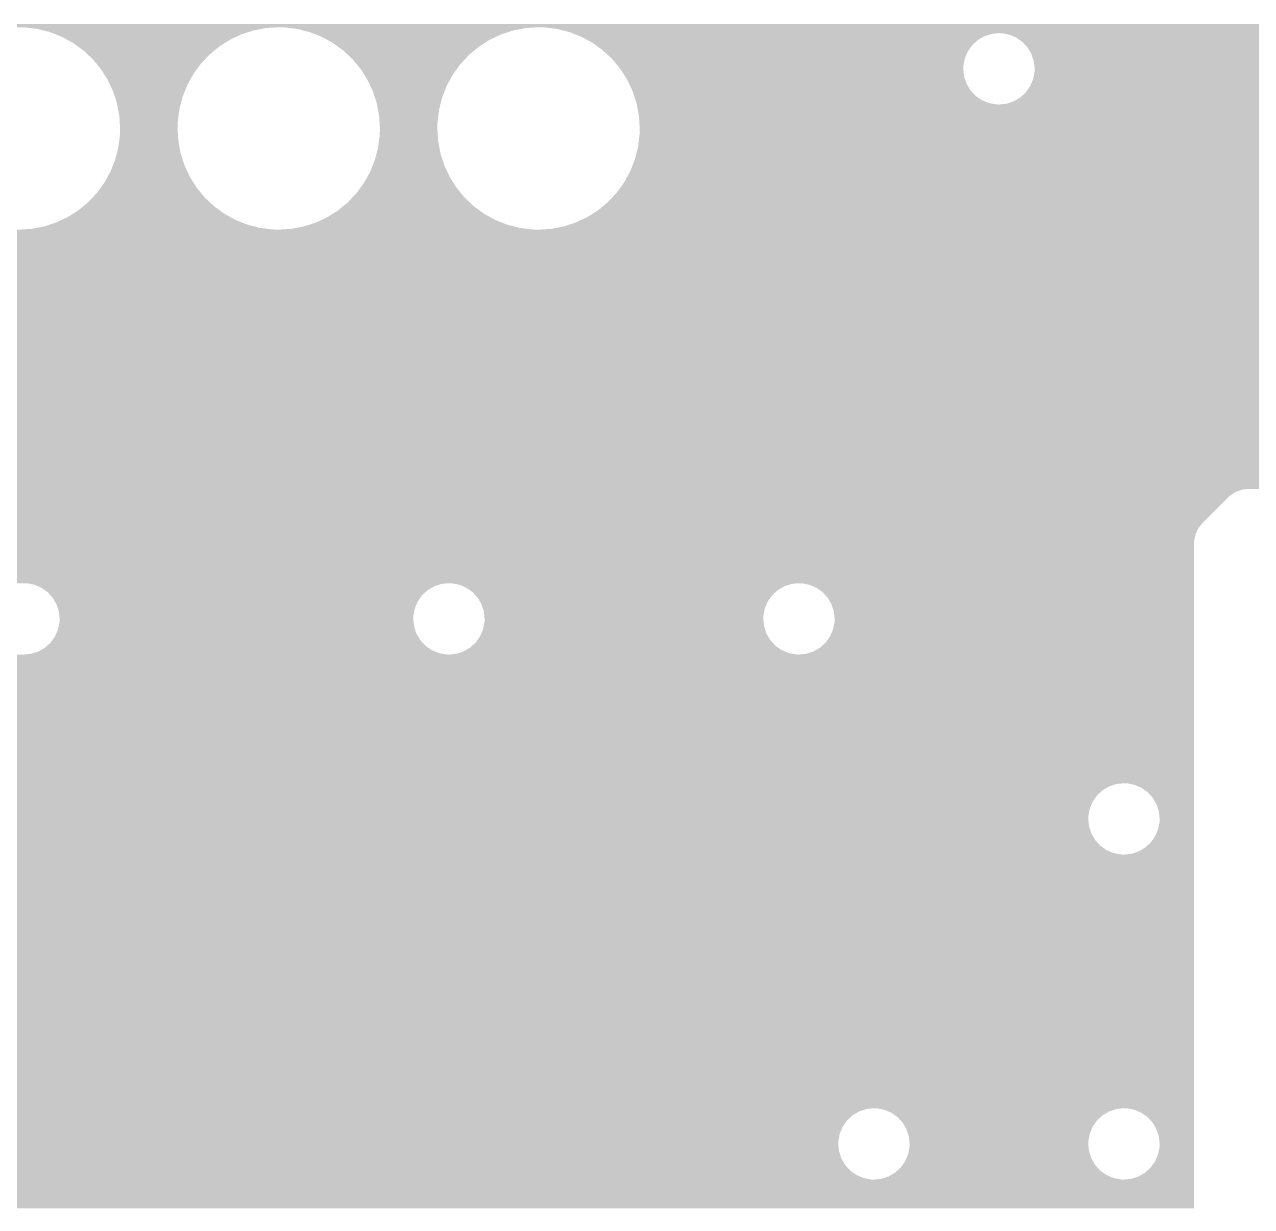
# Model space of a CAD drawing. Extents: x 295 to 953, y 10 to 290.
# Drawn here: x 640.67 to 676.51, y 117.07 to 151.59 of the extents above; entities that cross this region are included whole.
import ezdxf

# ---------------------------------------------------------------- set-up
doc = ezdxf.new("R2010")
doc.units = 0
doc.header["$LTSCALE"] = 5
doc.header["$MEASUREMENT"] = 0
doc.layers.add('PWR', color=7, linetype='CONTINUOUS')

msp = doc.modelspace()

# ---------------------------------------------------------------- linework, layer by layer
at = {"layer": 'PWR'}
for points in [[(511.399, 151.568), (511.399, 151.609), (766.11, 151.568), (766.11, 151.609)], [(511.399, 151.545), (511.399, 151.568), (710.514, 151.545), (710.757, 151.568)], [(511.399, 151.51), (511.399, 151.545), (710.395, 151.51), (710.514, 151.545)], [(640.689, 151.504), (640.507, 151.51), (648.006, 151.504), (648.096, 151.51)], [(640.83, 151.487), (640.689, 151.504), (647.725, 151.487), (648.006, 151.504)], [(641.058, 151.458), (640.83, 151.487), (647.576, 151.458), (647.725, 151.487)], [(641.219, 151.417), (641.058, 151.458), (647.36, 151.417), (647.576, 151.458)], [(641.418, 151.366), (641.219, 151.417), (647.204, 151.366), (647.36, 151.417)], [(641.58, 151.302), (641.418, 151.366), (647.007, 151.302), (647.204, 151.366)], [(641.763, 151.23), (641.58, 151.302), (646.853, 151.23), (647.007, 151.302)], [(648.278, 151.504), (648.096, 151.51), (655.595, 151.504), (655.684, 151.51)], [(648.419, 151.487), (648.278, 151.504), (655.313, 151.487), (655.595, 151.504)], [(648.646, 151.458), (648.419, 151.487), (655.165, 151.458), (655.313, 151.487)], [(648.808, 151.417), (648.646, 151.458), (654.949, 151.417), (655.165, 151.458)], [(649.006, 151.366), (648.808, 151.417), (654.792, 151.366), (654.949, 151.417)], [(649.169, 151.302), (649.006, 151.366), (654.595, 151.302), (654.792, 151.366)], [(649.352, 151.23), (649.169, 151.302), (654.442, 151.23), (654.595, 151.302)], [(655.866, 151.504), (655.684, 151.51), (710.376, 151.504), (710.395, 151.51)], [(656.093, 151.476), (655.866, 151.504), (710.281, 151.476), (710.376, 151.504)], [(656.235, 151.458), (656.093, 151.476), (710.246, 151.458), (710.281, 151.476)], [(656.595, 151.366), (656.235, 151.458), (710.069, 151.366), (710.246, 151.458)], [(656.601, 151.364), (656.595, 151.366), (710.064, 151.364), (710.069, 151.366)], [(656.667, 151.338), (656.601, 151.364), (710.031, 151.338), (710.064, 151.364)], [(656.726, 151.314), (656.667, 151.338), (668.913, 151.314), (669.133, 151.338)], [(656.901, 151.245), (656.726, 151.314), (668.704, 151.245), (668.913, 151.314)], [(656.941, 151.23), (656.901, 151.245), (668.677, 151.23), (668.704, 151.245)], [(669.224, 151.333), (669.133, 151.338), (710.026, 151.333), (710.031, 151.338)], [(669.441, 151.291), (669.224, 151.333), (709.973, 151.291), (710.026, 151.333)], [(669.624, 151.212), (669.441, 151.291), (709.873, 151.212), (709.973, 151.291)], [(641.92, 151.144), (641.763, 151.23), (646.67, 151.144), (646.853, 151.23)], [(642.089, 151.051), (641.92, 151.144), (646.524, 151.051), (646.67, 151.144)], [(642.235, 150.944), (642.089, 151.051), (646.357, 150.944), (646.524, 151.051)], [(642.389, 150.833), (642.235, 150.944), (646.222, 150.833), (646.357, 150.944)], [(649.508, 151.144), (649.352, 151.23), (654.259, 151.144), (654.442, 151.23)], [(649.678, 151.051), (649.508, 151.144), (654.113, 151.051), (654.259, 151.144)], [(649.824, 150.944), (649.678, 151.051), (653.946, 150.944), (654.113, 151.051)], [(649.978, 150.833), (649.824, 150.944), (653.811, 150.833), (653.946, 150.944)], [(657.115, 151.134), (656.941, 151.23), (668.514, 151.134), (668.677, 151.23)], [(657.266, 151.051), (657.115, 151.134), (668.423, 151.051), (668.514, 151.134)], [(657.357, 150.985), (657.266, 151.051), (668.351, 150.985), (668.423, 151.051)], [(657.567, 150.833), (657.357, 150.985), (668.243, 150.833), (668.351, 150.985)], [(669.643, 151.204), (669.624, 151.212), (709.866, 151.204), (709.873, 151.212)], [(669.823, 151.076), (669.643, 151.204), (709.757, 151.076), (709.866, 151.204)], [(669.868, 151.027), (669.823, 151.076), (709.715, 151.027), (709.757, 151.076)], [(669.972, 150.914), (669.868, 151.027), (709.65, 150.914), (709.715, 151.027)], [(670.029, 150.815), (669.972, 150.914), (709.594, 150.815), (709.65, 150.914)], [(642.523, 150.708), (642.389, 150.833), (646.071, 150.708), (646.222, 150.833)], [(642.66, 150.579), (642.523, 150.708), (645.95, 150.579), (646.071, 150.708)], [(642.778, 150.437), (642.66, 150.579), (645.817, 150.437), (645.95, 150.579)], [(650.112, 150.708), (649.978, 150.833), (653.659, 150.708), (653.811, 150.833)], [(650.249, 150.579), (650.112, 150.708), (653.539, 150.579), (653.659, 150.708)], [(650.367, 150.437), (650.249, 150.579), (653.405, 150.437), (653.539, 150.579)], [(657.596, 150.805), (657.567, 150.833), (668.223, 150.805), (668.243, 150.833)], [(657.812, 150.603), (657.596, 150.805), (668.136, 150.603), (668.223, 150.805)], [(657.838, 150.579), (657.812, 150.603), (668.132, 150.579), (668.136, 150.603)], [(657.997, 150.387), (657.838, 150.579), (668.094, 150.387), (668.132, 150.579)], [(670.083, 150.723), (670.029, 150.815), (709.563, 150.723), (709.594, 150.815)], [(670.129, 150.584), (670.083, 150.723), (709.517, 150.584), (709.563, 150.723)], [(670.152, 150.514), (670.129, 150.584), (709.507, 150.514), (709.517, 150.584)], [(642.897, 150.293), (642.778, 150.437), (645.712, 150.293), (645.817, 150.437)], [(642.997, 150.136), (642.897, 150.293), (645.598, 150.136), (645.712, 150.293)], [(650.486, 150.293), (650.367, 150.437), (653.301, 150.293), (653.405, 150.437)], [(650.586, 150.136), (650.486, 150.293), (653.187, 150.136), (653.301, 150.293)], [(658.073, 150.295), (657.997, 150.387), (668.09, 150.295), (668.094, 150.387)], [(658.075, 150.293), (658.073, 150.295), (668.09, 150.293), (668.09, 150.295)], [(658.213, 150.076), (658.075, 150.293), (668.113, 150.076), (668.09, 150.293)], [(670.142, 150.052), (670.171, 150.203), (709.507, 150.052), (709.492, 150.203)], [(670.17, 150.343), (670.152, 150.514), (709.484, 150.343), (709.507, 150.514)], [(670.175, 150.295), (670.17, 150.343), (709.483, 150.295), (709.484, 150.343)], [(670.171, 150.203), (670.175, 150.295), (709.492, 150.203), (709.483, 150.295)], [(643.097, 149.979), (642.997, 150.136), (645.512, 149.979), (645.598, 150.136)], [(643.176, 149.81), (643.097, 149.979), (645.42, 149.81), (645.512, 149.979)], [(643.255, 149.643), (643.176, 149.81), (645.354, 149.643), (645.42, 149.81)], [(650.685, 149.979), (650.586, 150.136), (653.101, 149.979), (653.187, 150.136)], [(650.765, 149.81), (650.685, 149.979), (653.008, 149.81), (653.101, 149.979)], [(650.844, 149.643), (650.765, 149.81), (652.942, 149.643), (653.008, 149.81)], [(658.274, 149.979), (658.213, 150.076), (668.145, 149.979), (668.113, 150.076)], [(658.327, 149.866), (658.274, 149.979), (668.182, 149.866), (668.145, 149.979)], [(658.417, 149.676), (658.327, 149.866), (668.293, 149.676), (668.182, 149.866)], [(670.042, 149.784), (670.057, 149.818), (709.594, 149.784), (709.576, 149.818)], [(670.057, 149.818), (670.129, 149.987), (709.576, 149.818), (709.526, 149.987)], [(670.129, 149.987), (670.142, 150.052), (709.526, 149.987), (709.507, 150.052)], [(643.313, 149.465), (643.255, 149.643), (645.283, 149.465), (645.354, 149.643)], [(643.37, 149.29), (643.313, 149.465), (645.238, 149.29), (645.283, 149.465)], [(650.902, 149.465), (650.844, 149.643), (652.872, 149.465), (652.942, 149.643)], [(650.959, 149.29), (650.902, 149.465), (652.827, 149.29), (652.872, 149.465)], [(658.432, 149.643), (658.417, 149.676), (668.324, 149.643), (668.293, 149.676)], [(658.475, 149.513), (658.432, 149.643), (668.442, 149.513), (668.324, 149.643)], [(658.516, 149.386), (658.475, 149.513), (668.622, 149.386), (668.442, 149.513)], [(669.676, 149.411), (669.751, 149.455), (709.839, 149.411), (709.804, 149.455)], [(669.751, 149.455), (669.912, 149.602), (709.804, 149.455), (709.688, 149.602)], [(669.912, 149.602), (669.914, 149.604), (709.688, 149.602), (709.687, 149.604)], [(669.914, 149.604), (670.042, 149.784), (709.687, 149.604), (709.594, 149.784)], [(643.405, 149.105), (643.37, 149.29), (645.191, 149.105), (645.238, 149.29)], [(643.439, 148.925), (643.405, 149.105), (645.169, 148.925), (645.191, 149.105)], [(650.994, 149.105), (650.959, 149.29), (652.78, 149.105), (652.827, 149.29)], [(651.028, 148.925), (650.994, 149.105), (652.757, 148.925), (652.78, 149.105)], [(658.544, 149.299), (658.516, 149.386), (668.824, 149.299), (668.622, 149.386)], [(658.547, 149.29), (658.544, 149.299), (668.87, 149.29), (668.824, 149.299)], [(658.554, 149.256), (658.547, 149.29), (669.041, 149.256), (668.87, 149.29)], [(658.554, 149.252), (658.554, 149.256), (669.133, 149.252), (669.041, 149.256)], [(658.577, 149.132), (658.554, 149.252), (710.236, 149.132), (710.026, 149.252)], [(658.592, 149.055), (658.577, 149.132), (710.467, 149.055), (710.236, 149.132)], [(669.133, 149.252), (669.14, 149.253), (710.026, 149.252), (710.025, 149.253)], [(669.14, 149.253), (669.352, 149.275), (710.025, 149.253), (709.998, 149.275)], [(669.352, 149.275), (669.561, 149.344), (709.998, 149.275), (709.918, 149.344)], [(669.561, 149.344), (669.676, 149.411), (709.918, 149.344), (709.839, 149.411)], [(643.451, 148.736), (643.439, 148.925), (645.145, 148.736), (645.169, 148.925)], [(643.463, 148.554), (643.451, 148.736), (645.139, 148.554), (645.145, 148.736)], [(651.04, 148.736), (651.028, 148.925), (652.734, 148.736), (652.757, 148.925)], [(651.052, 148.554), (651.04, 148.736), (652.728, 148.554), (652.734, 148.736)], [(658.598, 149.022), (658.592, 149.055), (710.709, 149.022), (710.467, 149.055)], [(658.599, 149.021), (658.598, 149.022), (710.757, 149.021), (710.709, 149.022)], [(658.617, 148.925), (658.599, 149.021), (766.11, 148.925), (766.11, 149.021)], [(658.64, 148.554), (658.617, 148.925), (766.11, 148.554), (766.11, 148.925)], [(643.434, 148.183), (643.457, 148.372), (645.163, 148.183), (645.151, 148.372)], [(643.457, 148.372), (643.463, 148.554), (645.151, 148.372), (645.139, 148.554)], [(651.022, 148.183), (651.046, 148.372), (652.752, 148.183), (652.74, 148.372)], [(651.046, 148.372), (651.052, 148.554), (652.74, 148.372), (652.728, 148.554)], [(658.589, 148.003), (658.635, 148.372), (766.11, 148.003), (766.11, 148.372)], [(658.635, 148.372), (658.64, 148.554), (766.11, 148.372), (766.11, 148.554)], [(643.411, 148.003), (643.434, 148.183), (645.197, 148.003), (645.163, 148.183)], [(651, 148.003), (651.022, 148.183), (652.786, 148.003), (652.752, 148.183)], [(643.319, 147.643), (643.364, 147.818), (645.289, 147.643), (645.232, 147.818)], [(643.364, 147.818), (643.411, 148.003), (645.232, 147.818), (645.197, 148.003)], [(650.908, 147.643), (650.953, 147.818), (652.878, 147.643), (652.821, 147.818)], [(650.953, 147.818), (651, 148.003), (652.821, 147.818), (652.786, 148.003)], [(658.497, 147.643), (658.589, 148.003), (766.11, 147.643), (766.11, 148.003)], [(643.09, 147.129), (643.183, 147.298), (645.506, 147.129), (645.426, 147.298)], [(643.183, 147.298), (643.249, 147.465), (645.426, 147.298), (645.347, 147.465)], [(643.249, 147.465), (643.319, 147.643), (645.347, 147.465), (645.289, 147.643)], [(650.679, 147.129), (650.771, 147.298), (653.094, 147.129), (653.015, 147.298)], [(650.771, 147.298), (650.837, 147.465), (653.015, 147.298), (652.936, 147.465)], [(650.837, 147.465), (650.908, 147.643), (652.936, 147.465), (652.878, 147.643)], [(658.181, 146.972), (658.36, 147.298), (766.11, 146.972), (766.11, 147.298)], [(658.36, 147.298), (658.497, 147.643), (766.11, 147.298), (766.11, 147.643)], [(642.89, 146.815), (643.004, 146.972), (645.705, 146.815), (645.605, 146.972)], [(643.004, 146.972), (643.09, 147.129), (645.605, 146.972), (645.506, 147.129)], [(650.479, 146.815), (650.593, 146.972), (653.294, 146.815), (653.194, 146.972)], [(650.593, 146.972), (650.679, 147.129), (653.194, 146.972), (653.094, 147.129)], [(658.103, 146.864), (658.153, 146.933), (728.584, 146.864), (728.794, 146.933)], [(658.153, 146.933), (658.17, 146.956), (728.794, 146.933), (729.013, 146.956)], [(658.17, 146.956), (658.181, 146.972), (766.11, 146.956), (766.11, 146.972)], [(642.652, 146.529), (642.786, 146.671), (645.942, 146.529), (645.824, 146.671)], [(642.786, 146.671), (642.89, 146.815), (645.824, 146.671), (645.705, 146.815)], [(650.241, 146.529), (650.374, 146.671), (653.531, 146.529), (653.413, 146.671)], [(650.374, 146.671), (650.479, 146.815), (653.413, 146.671), (653.294, 146.815)], [(657.731, 146.424), (657.9, 146.604), (728.104, 146.424), (728.232, 146.604)], [(657.9, 146.604), (657.963, 146.671), (728.232, 146.604), (728.305, 146.671)], [(657.963, 146.671), (658.022, 146.753), (728.305, 146.671), (728.394, 146.753)], [(658.022, 146.753), (658.103, 146.864), (728.394, 146.753), (728.584, 146.864)], [(642.245, 146.163), (642.38, 146.275), (646.367, 146.163), (646.213, 146.275)], [(642.38, 146.275), (642.532, 146.4), (646.213, 146.275), (646.079, 146.4)], [(642.532, 146.4), (642.652, 146.529), (646.079, 146.4), (645.942, 146.529)], [(649.834, 146.163), (649.969, 146.275), (653.956, 146.163), (653.802, 146.275)], [(649.969, 146.275), (650.12, 146.4), (653.802, 146.275), (653.668, 146.4)], [(650.12, 146.4), (650.241, 146.529), (653.668, 146.4), (653.531, 146.529)], [(657.423, 146.163), (657.493, 146.221), (728.005, 146.163), (728.017, 146.221)], [(657.493, 146.221), (657.709, 146.4), (728.017, 146.221), (728.094, 146.4)], [(657.709, 146.4), (657.731, 146.424), (728.094, 146.4), (728.104, 146.424)], [(641.596, 145.806), (641.749, 145.878), (647.022, 145.806), (646.839, 145.878)], [(641.749, 145.878), (641.932, 145.964), (646.839, 145.878), (646.683, 145.964)], [(641.932, 145.964), (642.078, 146.057), (646.683, 145.964), (646.513, 146.057)], [(642.078, 146.057), (642.245, 146.163), (646.513, 146.057), (646.367, 146.163)], [(649.184, 145.806), (649.338, 145.878), (654.611, 145.806), (654.428, 145.878)], [(649.338, 145.878), (649.521, 145.964), (654.428, 145.878), (654.271, 145.964)], [(649.521, 145.964), (649.667, 146.057), (654.271, 145.964), (654.102, 146.057)], [(649.667, 146.057), (649.834, 146.163), (654.102, 146.057), (653.956, 146.163)], [(656.773, 145.806), (657.002, 145.913), (727.982, 145.806), (727.97, 145.913)], [(657.002, 145.913), (657.109, 145.964), (727.97, 145.913), (727.972, 145.964)], [(657.109, 145.964), (657.174, 146.005), (727.972, 145.964), (727.974, 146.005)], [(657.174, 146.005), (657.423, 146.163), (727.974, 146.005), (728.005, 146.163)], [(511.399, 145.496), (511.399, 145.598), (728.059, 145.496), (728.025, 145.598)], [(640.507, 145.598), (640.596, 145.603), (648.096, 145.598), (647.913, 145.603)], [(640.596, 145.603), (640.878, 145.621), (647.913, 145.603), (647.772, 145.621)], [(640.878, 145.621), (641.026, 145.65), (647.772, 145.621), (647.545, 145.65)], [(641.026, 145.65), (641.242, 145.691), (647.545, 145.65), (647.383, 145.691)], [(641.242, 145.691), (641.399, 145.742), (647.383, 145.691), (647.185, 145.742)], [(641.399, 145.742), (641.596, 145.806), (647.185, 145.742), (647.022, 145.806)], [(648.096, 145.598), (648.185, 145.603), (655.684, 145.598), (655.502, 145.603)], [(648.185, 145.603), (648.466, 145.621), (655.502, 145.603), (655.36, 145.621)], [(648.466, 145.621), (648.615, 145.65), (655.36, 145.621), (655.133, 145.65)], [(648.615, 145.65), (648.831, 145.691), (655.133, 145.65), (654.972, 145.691)], [(648.831, 145.691), (648.987, 145.742), (654.972, 145.691), (654.773, 145.742)], [(648.987, 145.742), (649.184, 145.806), (654.773, 145.742), (654.611, 145.806)], [(655.684, 145.598), (656.055, 145.621), (728.025, 145.598), (728.018, 145.621)], [(656.055, 145.621), (656.42, 145.691), (728.018, 145.621), (727.995, 145.691)], [(656.42, 145.691), (656.43, 145.694), (727.995, 145.691), (727.994, 145.694)], [(656.43, 145.694), (656.773, 145.806), (727.994, 145.694), (727.982, 145.806)], [(511.399, 145.472), (511.399, 145.496), (709.077, 145.472), (709.296, 145.496)], [(511.399, 145.403), (511.399, 145.472), (708.868, 145.403), (709.077, 145.472)], [(511.399, 145.292), (511.399, 145.403), (708.677, 145.292), (708.868, 145.403)], [(511.399, 145.143), (511.399, 145.292), (708.515, 145.143), (708.677, 145.292)], [(511.399, 144.963), (511.399, 145.143), (708.387, 144.963), (708.515, 145.143)], [(511.399, 144.761), (511.399, 144.963), (708.3, 144.761), (708.387, 144.963)], [(511.399, 144.545), (511.399, 144.761), (708.258, 144.545), (708.3, 144.761)], [(511.399, 144.453), (511.399, 144.545), (708.254, 144.453), (708.258, 144.545)], [(511.399, 144.266), (511.399, 144.453), (708.273, 144.266), (708.254, 144.453)], [(511.399, 144.242), (511.399, 144.266), (695.179, 144.242), (695.422, 144.266)], [(511.399, 144.173), (511.399, 144.242), (694.945, 144.173), (695.179, 144.242)], [(511.399, 144.061), (511.399, 144.173), (694.729, 144.061), (694.945, 144.173)], [(511.399, 144.035), (511.399, 144.061), (694.696, 144.035), (694.729, 144.061)], [(588.897, 144.031), (588.805, 144.035), (694.691, 144.031), (694.696, 144.035)], [(589.113, 143.988), (588.897, 144.031), (694.638, 143.988), (694.691, 144.031)], [(589.297, 143.91), (589.113, 143.988), (694.538, 143.91), (694.638, 143.988)], [(589.316, 143.901), (589.297, 143.91), (694.531, 143.901), (694.538, 143.91)], [(589.495, 143.774), (589.316, 143.901), (694.422, 143.774), (694.531, 143.901)], [(589.541, 143.725), (589.495, 143.774), (694.38, 143.725), (694.422, 143.774)], [(589.644, 143.611), (589.541, 143.725), (694.315, 143.611), (694.38, 143.725)], [(589.702, 143.513), (589.644, 143.611), (694.259, 143.513), (694.315, 143.611)], [(589.756, 143.421), (589.702, 143.513), (694.228, 143.421), (694.259, 143.513)], [(589.801, 143.282), (589.756, 143.421), (694.181, 143.282), (694.228, 143.421)], [(589.825, 143.211), (589.801, 143.282), (694.172, 143.211), (694.181, 143.282)], [(589.843, 143.04), (589.825, 143.211), (694.149, 143.04), (694.172, 143.211)], [(589.848, 142.992), (589.843, 143.04), (694.148, 142.992), (694.149, 143.04)], [(589.844, 142.9), (589.848, 142.992), (694.157, 142.9), (694.148, 142.992)], [(589.729, 142.516), (589.801, 142.684), (694.24, 142.516), (694.191, 142.684)], [(589.801, 142.684), (589.814, 142.75), (694.191, 142.684), (694.171, 142.75)], [(589.814, 142.75), (589.844, 142.9), (694.171, 142.75), (694.157, 142.9)], [(589.424, 142.153), (589.584, 142.3), (694.469, 142.153), (694.353, 142.3)], [(589.584, 142.3), (589.587, 142.302), (694.353, 142.3), (694.352, 142.302)], [(589.587, 142.302), (589.714, 142.482), (694.352, 142.302), (694.258, 142.482)], [(589.714, 142.482), (589.729, 142.516), (694.258, 142.482), (694.24, 142.516)], [(511.399, 141.83), (511.399, 141.949), (694.901, 141.83), (694.691, 141.949)], [(588.805, 141.949), (588.813, 141.95), (694.691, 141.949), (694.689, 141.95)], [(588.813, 141.95), (589.024, 141.973), (694.689, 141.95), (694.663, 141.973)], [(589.024, 141.973), (589.234, 142.042), (694.663, 141.973), (694.583, 142.042)], [(589.234, 142.042), (589.349, 142.109), (694.583, 142.042), (694.504, 142.109)], [(589.349, 142.109), (589.424, 142.153), (694.504, 142.109), (694.469, 142.153)], [(511.399, 141.752), (511.399, 141.83), (695.132, 141.752), (694.901, 141.83)], [(511.399, 141.72), (511.399, 141.752), (695.374, 141.72), (695.132, 141.752)], [(511.399, 141.719), (511.399, 141.72), (695.422, 141.719), (695.374, 141.72)], [(511.399, 141.624), (511.399, 141.719), (727.974, 141.624), (727.993, 141.719)], [(511.399, 141.532), (511.399, 141.624), (727.97, 141.532), (727.974, 141.624)], [(511.399, 141.313), (511.399, 141.532), (727.994, 141.313), (727.97, 141.532)], [(511.399, 141.103), (511.399, 141.313), (728.062, 141.103), (727.994, 141.313)], [(511.399, 140.913), (511.399, 141.103), (728.174, 140.913), (728.062, 141.103)], [(511.399, 140.75), (511.399, 140.913), (728.323, 140.75), (728.174, 140.913)], [(511.399, 140.623), (511.399, 140.75), (728.502, 140.623), (728.323, 140.75)], [(511.399, 140.536), (511.399, 140.623), (728.705, 140.536), (728.502, 140.623)], [(511.399, 140.493), (511.399, 140.536), (728.921, 140.493), (728.705, 140.536)], [(511.399, 140.489), (511.399, 140.493), (729.013, 140.489), (728.921, 140.493)], [(511.399, 140.384), (511.399, 140.489), (753.618, 140.384), (753.583, 140.489)], [(511.399, 140.36), (511.399, 140.384), (678.407, 140.36), (678.626, 140.384)], [(511.399, 140.292), (511.399, 140.36), (678.197, 140.292), (678.407, 140.36)], [(511.399, 140.18), (511.399, 140.292), (678.007, 140.18), (678.197, 140.292)], [(511.399, 140.031), (511.399, 140.18), (677.844, 140.031), (678.007, 140.18)], [(511.399, 139.852), (511.399, 140.031), (677.717, 139.852), (677.844, 140.031)], [(511.399, 139.649), (511.399, 139.852), (677.63, 139.649), (677.717, 139.852)], [(511.399, 139.433), (511.399, 139.649), (677.587, 139.433), (677.63, 139.649)], [(511.399, 139.341), (511.399, 139.433), (677.583, 139.341), (677.587, 139.433)], [(511.399, 139.122), (511.399, 139.341), (677.606, 139.122), (677.583, 139.341)], [(511.399, 138.912), (511.399, 139.122), (677.675, 138.912), (677.606, 139.122)], [(511.399, 138.722), (511.399, 138.912), (677.787, 138.722), (677.675, 138.912)], [(511.399, 138.559), (511.399, 138.722), (677.935, 138.559), (677.787, 138.722)], [(511.399, 138.432), (511.399, 138.559), (678.115, 138.432), (677.935, 138.559)], [(511.399, 138.345), (511.399, 138.432), (678.318, 138.345), (678.115, 138.432)], [(511.399, 138.302), (511.399, 138.345), (678.534, 138.302), (678.318, 138.345)], [(511.399, 138.298), (511.399, 138.302), (678.626, 138.298), (678.534, 138.302)], [(511.399, 138.193), (511.399, 138.298), (766.11, 138.193), (766.11, 138.298)], [(537.049, 138.189), (536.957, 138.193), (766.11, 138.189), (766.11, 138.193)], [(537.265, 138.146), (537.049, 138.189), (766.11, 138.146), (766.11, 138.189)], [(537.468, 138.059), (537.265, 138.146), (766.11, 138.059), (766.11, 138.146)], [(537.514, 138.027), (537.468, 138.059), (766.11, 138.027), (766.11, 138.059)], [(537.547, 138.003), (537.514, 138.027), (676.234, 138.003), (676.435, 138.027)], [(537.514, 138.027), (537.514, 138.027), (766.109, 138.027), (766.11, 138.027)], [(537.644, 137.935), (537.547, 138.003), (676.044, 137.935), (676.234, 138.003)], [(537.648, 137.932), (537.644, 137.935), (676.04, 137.932), (676.044, 137.935)], [(537.746, 137.824), (537.648, 137.932), (675.875, 137.824), (676.04, 137.932)], [(537.796, 137.77), (537.746, 137.824), (675.815, 137.77), (675.875, 137.824)], [(537.797, 137.769), (537.796, 137.77), (675.815, 137.769), (675.815, 137.77)], [(537.908, 137.579), (537.797, 137.769), (675.624, 137.579), (675.815, 137.769)], [(537.946, 137.463), (537.908, 137.579), (675.508, 137.463), (675.624, 137.579)], [(545.082, 137.459), (544.99, 137.463), (675.504, 137.459), (675.508, 137.463)], [(545.298, 137.416), (545.082, 137.459), (675.462, 137.416), (675.504, 137.459)], [(545.501, 137.329), (545.298, 137.416), (675.375, 137.329), (675.462, 137.416)], [(545.68, 137.202), (545.501, 137.329), (675.247, 137.202), (675.375, 137.329)], [(545.829, 137.04), (545.68, 137.202), (675.085, 137.04), (675.247, 137.202)], [(545.829, 137.039), (545.829, 137.04), (675.085, 137.039), (675.085, 137.04)], [(545.922, 136.881), (545.829, 137.039), (674.96, 136.881), (675.085, 137.039)], [(545.941, 136.849), (545.922, 136.881), (674.944, 136.849), (674.96, 136.881)], [(545.99, 136.698), (545.941, 136.849), (674.874, 136.698), (674.944, 136.849)], [(546.01, 136.639), (545.99, 136.698), (674.861, 136.639), (674.874, 136.698)], [(546.024, 136.501), (546.01, 136.639), (674.832, 136.501), (674.861, 136.639)], [(545.986, 136.112), (546.029, 136.328), (674.829, 136.112), (674.829, 136.328)], [(546.033, 136.42), (546.024, 136.501), (674.829, 136.42), (674.832, 136.501)], [(546.029, 136.328), (546.033, 136.42), (674.829, 136.328), (674.829, 136.42)], [(545.772, 135.73), (545.899, 135.909), (674.829, 135.73), (674.829, 135.909)], [(545.899, 135.909), (545.986, 136.112), (674.829, 135.909), (674.829, 136.112)], [(545.209, 135.401), (545.419, 135.469), (674.829, 135.401), (674.829, 135.469)], [(545.419, 135.469), (545.609, 135.581), (674.829, 135.469), (674.829, 135.581)], [(545.609, 135.581), (545.772, 135.73), (674.829, 135.581), (674.829, 135.73)], [(511.399, 135.272), (511.399, 135.377), (674.829, 135.272), (674.829, 135.377)], [(544.99, 135.377), (545.209, 135.401), (674.829, 135.377), (674.829, 135.401)], [(640.745, 135.268), (640.653, 135.272), (653.029, 135.268), (653.067, 135.272)], [(640.843, 135.249), (640.745, 135.268), (652.848, 135.249), (653.029, 135.268)], [(640.961, 135.225), (640.843, 135.249), (652.777, 135.225), (652.848, 135.249)], [(641.067, 135.18), (640.961, 135.225), (652.638, 135.18), (652.777, 135.225)], [(641.163, 135.138), (641.067, 135.18), (652.568, 135.138), (652.638, 135.18)], [(641.262, 135.069), (641.163, 135.138), (652.448, 135.069), (652.568, 135.138)], [(653.159, 135.268), (653.067, 135.272), (663.252, 135.268), (663.291, 135.272)], [(653.257, 135.249), (653.159, 135.268), (663.071, 135.249), (663.252, 135.268)], [(653.375, 135.225), (653.257, 135.249), (663.001, 135.225), (663.071, 135.249)], [(653.481, 135.18), (653.375, 135.225), (662.862, 135.18), (663.001, 135.225)], [(653.578, 135.138), (653.481, 135.18), (662.791, 135.138), (662.862, 135.18)], [(653.676, 135.069), (653.578, 135.138), (662.672, 135.069), (662.791, 135.138)], [(663.382, 135.268), (663.291, 135.272), (674.829, 135.268), (674.829, 135.272)], [(663.599, 135.225), (663.382, 135.268), (674.829, 135.225), (674.829, 135.268)], [(663.801, 135.138), (663.599, 135.225), (674.829, 135.138), (674.829, 135.225)], [(663.981, 135.011), (663.801, 135.138), (674.829, 135.011), (674.829, 135.138)], [(641.343, 135.011), (641.262, 135.069), (652.385, 135.011), (652.448, 135.069)], [(641.427, 134.92), (641.343, 135.011), (652.286, 134.92), (652.385, 135.011)], [(641.492, 134.848), (641.427, 134.92), (652.235, 134.848), (652.286, 134.92)], [(641.555, 134.74), (641.492, 134.848), (652.158, 134.74), (652.235, 134.848)], [(653.757, 135.011), (653.676, 135.069), (662.609, 135.011), (662.672, 135.069)], [(653.841, 134.92), (653.757, 135.011), (662.509, 134.92), (662.609, 135.011)], [(653.906, 134.848), (653.841, 134.92), (662.458, 134.848), (662.509, 134.92)], [(653.97, 134.74), (653.906, 134.848), (662.381, 134.74), (662.458, 134.848)], [(664.13, 134.848), (663.981, 135.011), (674.829, 134.848), (674.829, 135.011)], [(664.241, 134.658), (664.13, 134.848), (674.829, 134.658), (674.829, 134.848)], [(641.603, 134.658), (641.555, 134.74), (652.123, 134.658), (652.158, 134.74)], [(641.643, 134.537), (641.603, 134.658), (652.071, 134.537), (652.123, 134.658)], [(641.672, 134.448), (641.643, 134.537), (652.053, 134.448), (652.071, 134.537)], [(641.686, 134.321), (641.672, 134.448), (652.028, 134.321), (652.053, 134.448)], [(654.018, 134.658), (653.97, 134.74), (662.346, 134.658), (662.381, 134.74)], [(654.057, 134.537), (654.018, 134.658), (662.294, 134.537), (662.346, 134.658)], [(654.087, 134.448), (654.057, 134.537), (662.277, 134.448), (662.294, 134.537)], [(654.1, 134.321), (654.087, 134.448), (662.252, 134.321), (662.277, 134.448)], [(664.31, 134.448), (664.241, 134.658), (674.829, 134.448), (674.829, 134.658)], [(664.333, 134.229), (664.31, 134.448), (674.829, 134.229), (674.829, 134.448)], [(641.667, 134.01), (641.692, 134.137), (652.048, 134.01), (652.034, 134.137)], [(641.696, 134.229), (641.686, 134.321), (652.024, 134.229), (652.028, 134.321)], [(641.692, 134.137), (641.696, 134.229), (652.034, 134.137), (652.024, 134.229)], [(654.081, 134.01), (654.106, 134.137), (662.271, 134.01), (662.258, 134.137)], [(654.11, 134.229), (654.1, 134.321), (662.248, 134.229), (662.252, 134.321)], [(654.106, 134.137), (654.11, 134.229), (662.258, 134.137), (662.248, 134.229)], [(664.287, 133.921), (664.329, 134.137), (674.829, 133.921), (674.829, 134.137)], [(664.329, 134.137), (664.333, 134.229), (674.829, 134.137), (674.829, 134.229)], [(641.485, 133.61), (641.562, 133.719), (652.228, 133.61), (652.164, 133.719)], [(641.562, 133.719), (641.597, 133.801), (652.164, 133.719), (652.116, 133.801)], [(641.597, 133.801), (641.649, 133.921), (652.116, 133.801), (652.077, 133.921)], [(641.649, 133.921), (641.667, 134.01), (652.077, 133.921), (652.048, 134.01)], [(653.899, 133.61), (653.976, 133.719), (662.451, 133.61), (662.388, 133.719)], [(653.976, 133.719), (654.011, 133.801), (662.388, 133.719), (662.34, 133.801)], [(654.011, 133.801), (654.063, 133.921), (662.34, 133.801), (662.3, 133.921)], [(654.063, 133.921), (654.081, 134.01), (662.3, 133.921), (662.271, 134.01)], [(664.072, 133.539), (664.2, 133.719), (674.829, 133.539), (674.829, 133.719)], [(664.2, 133.719), (664.287, 133.921), (674.829, 133.719), (674.829, 133.921)], [(641.081, 133.279), (641.152, 133.32), (652.653, 133.279), (652.556, 133.32)], [(641.152, 133.32), (641.272, 133.39), (652.556, 133.32), (652.458, 133.39)], [(641.272, 133.39), (641.335, 133.448), (652.458, 133.39), (652.377, 133.448)], [(641.335, 133.448), (641.434, 133.539), (652.377, 133.448), (652.293, 133.539)], [(641.434, 133.539), (641.485, 133.61), (652.293, 133.539), (652.228, 133.61)], [(653.496, 133.279), (653.567, 133.32), (662.876, 133.279), (662.78, 133.32)], [(653.567, 133.32), (653.686, 133.39), (662.78, 133.32), (662.681, 133.39)], [(653.686, 133.39), (653.749, 133.448), (662.681, 133.39), (662.6, 133.448)], [(653.749, 133.448), (653.849, 133.539), (662.6, 133.448), (662.517, 133.539)], [(653.849, 133.539), (653.899, 133.61), (662.517, 133.539), (662.451, 133.61)], [(663.719, 133.279), (663.909, 133.39), (674.829, 133.279), (674.829, 133.39)], [(663.909, 133.39), (664.072, 133.539), (674.829, 133.39), (674.829, 133.539)], [(613.193, 132.988), (613.127, 133.186), (674.829, 132.988), (674.829, 133.186)], [(613.216, 132.769), (613.193, 132.988), (674.829, 132.769), (674.829, 132.988)], [(640.653, 133.186), (640.691, 133.191), (653.067, 133.186), (652.975, 133.191)], [(640.691, 133.191), (640.872, 133.21), (652.975, 133.191), (652.877, 133.21)], [(640.872, 133.21), (640.943, 133.233), (652.877, 133.21), (652.759, 133.233)], [(640.943, 133.233), (641.081, 133.279), (652.759, 133.233), (652.653, 133.279)], [(653.067, 133.186), (653.105, 133.191), (663.291, 133.186), (663.199, 133.191)], [(653.105, 133.191), (653.286, 133.21), (663.199, 133.191), (663.101, 133.21)], [(653.286, 133.21), (653.357, 133.233), (663.101, 133.21), (662.982, 133.233)], [(653.357, 133.233), (653.496, 133.279), (662.982, 133.233), (662.876, 133.279)], [(663.291, 133.186), (663.51, 133.21), (674.829, 133.186), (674.829, 133.21)], [(663.51, 133.21), (663.719, 133.279), (674.829, 133.21), (674.829, 133.279)], [(613.169, 132.461), (613.212, 132.677), (674.829, 132.461), (674.829, 132.677)], [(613.212, 132.677), (613.216, 132.769), (674.829, 132.677), (674.829, 132.769)], [(612.955, 132.078), (613.082, 132.258), (674.829, 132.078), (674.829, 132.258)], [(613.082, 132.258), (613.169, 132.461), (674.829, 132.258), (674.829, 132.461)], [(612.602, 131.818), (612.792, 131.929), (674.829, 131.818), (674.829, 131.929)], [(612.792, 131.929), (612.955, 132.078), (674.829, 131.929), (674.829, 132.078)], [(588.364, 131.527), (588.299, 131.726), (674.829, 131.527), (674.829, 131.726)], [(588.387, 131.308), (588.364, 131.527), (674.829, 131.308), (674.829, 131.527)], [(612.173, 131.726), (612.392, 131.749), (674.829, 131.726), (674.829, 131.749)], [(612.392, 131.749), (612.602, 131.818), (674.829, 131.749), (674.829, 131.818)], [(588.341, 131), (588.383, 131.216), (674.829, 131), (674.829, 131.216)], [(588.383, 131.216), (588.387, 131.308), (674.829, 131.216), (674.829, 131.308)], [(588.254, 130.798), (588.341, 131), (674.829, 130.798), (674.829, 131)], [(587.773, 130.358), (587.963, 130.469), (674.829, 130.358), (674.829, 130.469)], [(587.963, 130.469), (588.126, 130.618), (674.829, 130.469), (674.829, 130.618)], [(588.126, 130.618), (588.254, 130.798), (674.829, 130.618), (674.829, 130.798)], [(511.399, 130.16), (511.399, 130.265), (674.829, 130.16), (674.829, 130.265)], [(518.063, 130.156), (517.971, 130.16), (674.829, 130.156), (674.829, 130.16)], [(518.279, 130.114), (518.063, 130.156), (674.829, 130.114), (674.829, 130.156)], [(518.481, 130.027), (518.279, 130.114), (674.829, 130.027), (674.829, 130.114)], [(587.345, 130.265), (587.564, 130.289), (674.829, 130.265), (674.829, 130.289)], [(587.564, 130.289), (587.773, 130.358), (674.829, 130.289), (674.829, 130.358)], [(518.661, 129.899), (518.481, 130.027), (674.829, 129.899), (674.829, 130.027)], [(518.81, 129.736), (518.661, 129.899), (674.829, 129.736), (674.829, 129.899)], [(518.921, 129.546), (518.81, 129.736), (674.829, 129.546), (674.829, 129.736)], [(518.96, 129.43), (518.921, 129.546), (674.829, 129.43), (674.829, 129.546)], [(518.967, 129.407), (518.96, 129.43), (672.565, 129.407), (672.784, 129.43)], [(518.99, 129.338), (518.967, 129.407), (672.355, 129.338), (672.565, 129.407)], [(672.876, 129.426), (672.784, 129.43), (674.829, 129.426), (674.829, 129.43)], [(673.092, 129.383), (672.876, 129.426), (674.829, 129.383), (674.829, 129.426)], [(673.294, 129.296), (673.092, 129.383), (674.829, 129.296), (674.829, 129.383)], [(518.984, 128.898), (519.01, 129.026), (671.875, 128.898), (671.965, 129.026)], [(518.99, 129.337), (518.99, 129.338), (672.353, 129.337), (672.355, 129.338)], [(519.002, 129.227), (518.99, 129.337), (672.165, 129.227), (672.353, 129.337)], [(519.014, 129.118), (519.002, 129.227), (672.046, 129.118), (672.165, 129.227)], [(519.01, 129.026), (519.012, 129.078), (671.965, 129.026), (672.002, 129.078)], [(519.012, 129.078), (519.014, 129.118), (672.002, 129.078), (672.046, 129.118)], [(673.474, 129.169), (673.294, 129.296), (674.829, 129.169), (674.829, 129.296)], [(673.623, 129.006), (673.474, 129.169), (674.829, 129.006), (674.829, 129.169)], [(518.88, 128.607), (518.918, 128.695), (671.77, 128.607), (671.788, 128.695)], [(518.918, 128.695), (518.967, 128.809), (671.788, 128.695), (671.837, 128.809)], [(518.967, 128.809), (518.984, 128.898), (671.837, 128.809), (671.875, 128.898)], [(673.734, 128.816), (673.623, 129.006), (674.829, 128.816), (674.829, 129.006)], [(673.803, 128.606), (673.734, 128.816), (674.829, 128.606), (674.829, 128.816)], [(518.59, 128.278), (518.709, 128.387), (671.753, 128.278), (671.741, 128.387)], [(518.709, 128.387), (518.752, 128.427), (671.741, 128.387), (671.743, 128.427)], [(518.752, 128.427), (518.789, 128.479), (671.743, 128.427), (671.745, 128.479)], [(518.789, 128.479), (518.88, 128.607), (671.745, 128.479), (671.77, 128.607)], [(673.827, 128.387), (673.803, 128.606), (674.829, 128.387), (674.829, 128.606)], [(673.823, 128.295), (673.827, 128.387), (674.829, 128.295), (674.829, 128.387)], [(511.399, 127.97), (511.399, 128.075), (671.83, 127.97), (671.795, 128.075)], [(517.971, 128.075), (518.19, 128.098), (671.795, 128.075), (671.787, 128.098)], [(518.19, 128.098), (518.399, 128.167), (671.787, 128.098), (671.765, 128.167)], [(518.399, 128.167), (518.401, 128.168), (671.765, 128.167), (671.764, 128.168)], [(518.401, 128.168), (518.59, 128.278), (671.764, 128.168), (671.753, 128.278)], [(630.521, 127.965), (630.429, 127.97), (671.831, 127.965), (671.83, 127.97)], [(630.556, 127.959), (630.521, 127.965), (671.833, 127.959), (671.831, 127.965)], [(630.737, 127.923), (630.556, 127.959), (671.854, 127.923), (671.833, 127.959)], [(673.693, 127.877), (673.78, 128.079), (674.829, 127.877), (674.829, 128.079)], [(673.78, 128.079), (673.823, 128.295), (674.829, 128.079), (674.829, 128.295)], [(630.94, 127.836), (630.737, 127.923), (671.905, 127.836), (671.854, 127.923)], [(631.035, 127.768), (630.94, 127.836), (671.945, 127.768), (671.905, 127.836)], [(631.12, 127.708), (631.035, 127.768), (672, 127.708), (671.945, 127.768)], [(631.214, 127.606), (631.12, 127.708), (672.093, 127.606), (672, 127.708)], [(631.269, 127.546), (631.214, 127.606), (672.178, 127.546), (672.093, 127.606)], [(673.403, 127.548), (673.565, 127.697), (674.829, 127.548), (674.829, 127.697)], [(673.565, 127.697), (673.693, 127.877), (674.829, 127.697), (674.829, 127.877)], [(631.308, 127.478), (631.269, 127.546), (672.273, 127.478), (672.178, 127.546)], [(631.359, 127.391), (631.308, 127.478), (672.476, 127.391), (672.273, 127.478)], [(631.38, 127.355), (631.359, 127.391), (672.657, 127.355), (672.476, 127.391)], [(631.382, 127.349), (631.38, 127.355), (672.692, 127.349), (672.657, 127.355)], [(631.384, 127.344), (631.382, 127.349), (672.784, 127.344), (672.692, 127.349)], [(631.449, 127.146), (631.384, 127.344), (674.829, 127.146), (674.829, 127.344)], [(672.784, 127.344), (673.003, 127.368), (674.829, 127.344), (674.829, 127.368)], [(673.003, 127.368), (673.212, 127.437), (674.829, 127.368), (674.829, 127.437)], [(673.212, 127.437), (673.403, 127.548), (674.829, 127.437), (674.829, 127.548)], [(631.472, 126.927), (631.449, 127.146), (674.829, 126.927), (674.829, 127.146)], [(631.468, 126.835), (631.472, 126.927), (674.829, 126.835), (674.829, 126.927)], [(631.338, 126.416), (631.426, 126.619), (674.829, 126.416), (674.829, 126.619)], [(631.426, 126.619), (631.468, 126.835), (674.829, 126.619), (674.829, 126.835)], [(631.048, 126.087), (631.211, 126.236), (674.829, 126.087), (674.829, 126.236)], [(631.211, 126.236), (631.338, 126.416), (674.829, 126.236), (674.829, 126.416)], [(615.459, 125.759), (615.429, 125.884), (674.829, 125.759), (674.829, 125.884)], [(630.429, 125.884), (630.649, 125.907), (674.829, 125.884), (674.829, 125.907)], [(630.649, 125.907), (630.858, 125.976), (674.829, 125.907), (674.829, 125.976)], [(630.858, 125.976), (631.048, 126.087), (674.829, 125.976), (674.829, 126.087)], [(615.483, 125.466), (615.459, 125.759), (674.829, 125.466), (674.829, 125.759)], [(615.465, 125.209), (615.483, 125.466), (674.829, 125.209), (674.829, 125.466)], [(615.401, 124.922), (615.465, 125.209), (674.829, 124.922), (674.829, 125.209)], [(615.292, 124.649), (615.401, 124.922), (674.829, 124.649), (674.829, 124.922)], [(614.954, 124.172), (615.142, 124.397), (674.829, 124.172), (674.829, 124.397)], [(615.142, 124.397), (615.292, 124.649), (674.829, 124.397), (674.829, 124.649)], [(614.732, 123.979), (614.954, 124.172), (674.829, 123.979), (674.829, 124.172)], [(613.634, 123.617), (613.926, 123.641), (674.829, 123.617), (674.829, 123.641)], [(613.926, 123.641), (614.212, 123.71), (674.829, 123.641), (674.829, 123.71)], [(614.212, 123.71), (614.483, 123.824), (674.829, 123.71), (674.829, 123.824)], [(614.483, 123.824), (614.732, 123.979), (674.829, 123.824), (674.829, 123.979)], [(511.399, 119.937), (511.399, 123.617), (674.829, 119.937), (674.829, 123.617)], [(603.502, 119.933), (603.41, 119.937), (665.443, 119.933), (665.481, 119.937)], [(603.6, 119.913), (603.502, 119.933), (665.262, 119.913), (665.443, 119.933)], [(603.718, 119.89), (603.6, 119.913), (665.191, 119.89), (665.262, 119.913)], [(603.824, 119.845), (603.718, 119.89), (665.053, 119.845), (665.191, 119.89)], [(603.921, 119.803), (603.824, 119.845), (664.982, 119.803), (665.053, 119.845)], [(604.019, 119.733), (603.921, 119.803), (664.862, 119.733), (664.982, 119.803)], [(604.1, 119.676), (604.019, 119.733), (664.799, 119.676), (664.862, 119.733)], [(665.573, 119.933), (665.481, 119.937), (672.746, 119.933), (672.784, 119.937)], [(665.671, 119.913), (665.573, 119.933), (672.565, 119.913), (672.746, 119.933)], [(665.789, 119.89), (665.671, 119.913), (672.494, 119.89), (672.565, 119.913)], [(665.896, 119.845), (665.789, 119.89), (672.355, 119.845), (672.494, 119.89)], [(665.992, 119.803), (665.896, 119.845), (672.284, 119.803), (672.355, 119.845)], [(666.09, 119.733), (665.992, 119.803), (672.165, 119.733), (672.284, 119.803)], [(666.172, 119.676), (666.09, 119.733), (672.102, 119.676), (672.165, 119.733)], [(672.876, 119.933), (672.784, 119.937), (674.829, 119.933), (674.829, 119.937)], [(673.092, 119.89), (672.876, 119.933), (674.829, 119.89), (674.829, 119.933)], [(673.294, 119.803), (673.092, 119.89), (674.829, 119.803), (674.829, 119.89)], [(673.474, 119.676), (673.294, 119.803), (674.829, 119.676), (674.829, 119.803)], [(604.184, 119.584), (604.1, 119.676), (664.7, 119.584), (664.799, 119.676)], [(604.249, 119.513), (604.184, 119.584), (664.649, 119.513), (664.7, 119.584)], [(604.313, 119.405), (604.249, 119.513), (664.572, 119.405), (664.649, 119.513)], [(604.361, 119.323), (604.313, 119.405), (664.537, 119.323), (664.572, 119.405)], [(666.255, 119.584), (666.172, 119.676), (672.002, 119.584), (672.102, 119.676)], [(666.321, 119.513), (666.255, 119.584), (671.951, 119.513), (672.002, 119.584)], [(666.384, 119.405), (666.321, 119.513), (671.875, 119.405), (671.951, 119.513)], [(666.432, 119.323), (666.384, 119.405), (671.839, 119.323), (671.875, 119.405)], [(673.623, 119.513), (673.474, 119.676), (674.829, 119.513), (674.829, 119.676)], [(673.734, 119.323), (673.623, 119.513), (674.829, 119.323), (674.829, 119.513)], [(604.4, 119.202), (604.361, 119.323), (664.485, 119.202), (664.537, 119.323)], [(604.43, 119.113), (604.4, 119.202), (664.468, 119.113), (664.485, 119.202)], [(604.443, 118.986), (604.43, 119.113), (664.443, 118.986), (664.468, 119.113)], [(604.453, 118.894), (604.443, 118.986), (664.439, 118.894), (664.443, 118.986)], [(666.472, 119.202), (666.432, 119.323), (671.788, 119.202), (671.839, 119.323)], [(666.501, 119.113), (666.472, 119.202), (671.77, 119.113), (671.788, 119.202)], [(666.514, 118.986), (666.501, 119.113), (671.745, 118.986), (671.77, 119.113)], [(666.524, 118.894), (666.514, 118.986), (671.741, 118.894), (671.745, 118.986)], [(673.803, 119.113), (673.734, 119.323), (674.829, 119.113), (674.829, 119.323)], [(673.827, 118.894), (673.803, 119.113), (674.829, 118.894), (674.829, 119.113)], [(604.406, 118.586), (604.424, 118.675), (664.491, 118.586), (664.462, 118.675)], [(604.424, 118.675), (604.449, 118.802), (664.462, 118.675), (664.448, 118.802)], [(604.449, 118.802), (604.453, 118.894), (664.448, 118.802), (664.439, 118.894)], [(666.478, 118.586), (666.495, 118.675), (671.794, 118.586), (671.764, 118.675)], [(666.495, 118.675), (666.52, 118.802), (671.764, 118.675), (671.751, 118.802)], [(666.52, 118.802), (666.524, 118.894), (671.751, 118.802), (671.741, 118.894)], [(673.78, 118.586), (673.823, 118.802), (674.829, 118.586), (674.829, 118.802)], [(673.823, 118.802), (673.827, 118.894), (674.829, 118.802), (674.829, 118.894)], [(604.192, 118.204), (604.242, 118.275), (664.707, 118.204), (664.642, 118.275)], [(604.242, 118.275), (604.319, 118.383), (664.642, 118.275), (664.579, 118.383)], [(604.319, 118.383), (604.354, 118.465), (664.579, 118.383), (664.531, 118.465)], [(604.354, 118.465), (604.406, 118.586), (664.531, 118.465), (664.491, 118.586)], [(666.263, 118.204), (666.314, 118.275), (672.01, 118.204), (671.945, 118.275)], [(666.314, 118.275), (666.39, 118.383), (671.945, 118.275), (671.881, 118.383)], [(666.39, 118.383), (666.426, 118.465), (671.881, 118.383), (671.833, 118.465)], [(666.426, 118.465), (666.478, 118.586), (671.833, 118.465), (671.794, 118.586)], [(673.565, 118.204), (673.693, 118.383), (674.829, 118.204), (674.829, 118.383)], [(673.693, 118.383), (673.78, 118.586), (674.829, 118.383), (674.829, 118.586)], [(603.7, 117.898), (603.839, 117.943), (665.173, 117.898), (665.067, 117.943)], [(603.839, 117.943), (603.91, 117.985), (665.067, 117.943), (664.971, 117.985)], [(603.91, 117.985), (604.029, 118.055), (664.971, 117.985), (664.872, 118.055)], [(604.029, 118.055), (604.092, 118.112), (664.872, 118.055), (664.791, 118.112)], [(604.092, 118.112), (604.192, 118.204), (664.791, 118.112), (664.707, 118.204)], [(665.771, 117.898), (665.91, 117.943), (672.476, 117.898), (672.37, 117.943)], [(665.91, 117.943), (665.981, 117.985), (672.37, 117.943), (672.273, 117.985)], [(665.981, 117.985), (666.1, 118.055), (672.273, 117.985), (672.175, 118.055)], [(666.1, 118.055), (666.163, 118.112), (672.175, 118.055), (672.093, 118.112)], [(666.163, 118.112), (666.263, 118.204), (672.093, 118.112), (672.01, 118.204)], [(673.003, 117.875), (673.212, 117.943), (674.829, 117.875), (674.829, 117.943)], [(673.212, 117.943), (673.403, 118.055), (674.829, 117.943), (674.829, 118.055)], [(673.403, 118.055), (673.565, 118.204), (674.829, 118.055), (674.829, 118.204)], [(564.028, 117.473), (564.155, 117.653), (674.829, 117.473), (674.829, 117.653)], [(564.155, 117.653), (564.241, 117.851), (674.829, 117.653), (674.829, 117.851)], [(603.41, 117.851), (603.448, 117.855), (665.481, 117.851), (665.389, 117.855)], [(603.448, 117.855), (603.629, 117.875), (665.389, 117.855), (665.292, 117.875)], [(603.629, 117.875), (603.7, 117.898), (665.292, 117.875), (665.173, 117.898)], [(665.481, 117.851), (665.519, 117.855), (672.784, 117.851), (672.692, 117.855)], [(665.519, 117.855), (665.701, 117.875), (672.692, 117.855), (672.594, 117.875)], [(665.701, 117.875), (665.771, 117.898), (672.594, 117.875), (672.476, 117.898)], [(672.784, 117.851), (673.003, 117.875), (674.829, 117.851), (674.829, 117.875)], [(563.466, 117.144), (563.675, 117.213), (674.829, 117.144), (674.829, 117.213)], [(563.675, 117.213), (563.865, 117.324), (674.829, 117.213), (674.829, 117.324)], [(563.865, 117.324), (564.028, 117.473), (674.829, 117.324), (674.829, 117.473)], [(511.399, 117.013), (511.399, 117.121), (674.829, 117.013), (674.829, 117.121)], [(563.246, 117.121), (563.466, 117.144), (674.829, 117.121), (674.829, 117.144)]]:
    msp.add_solid(points, dxfattribs=at)

doc.saveas('drawing.dxf')
